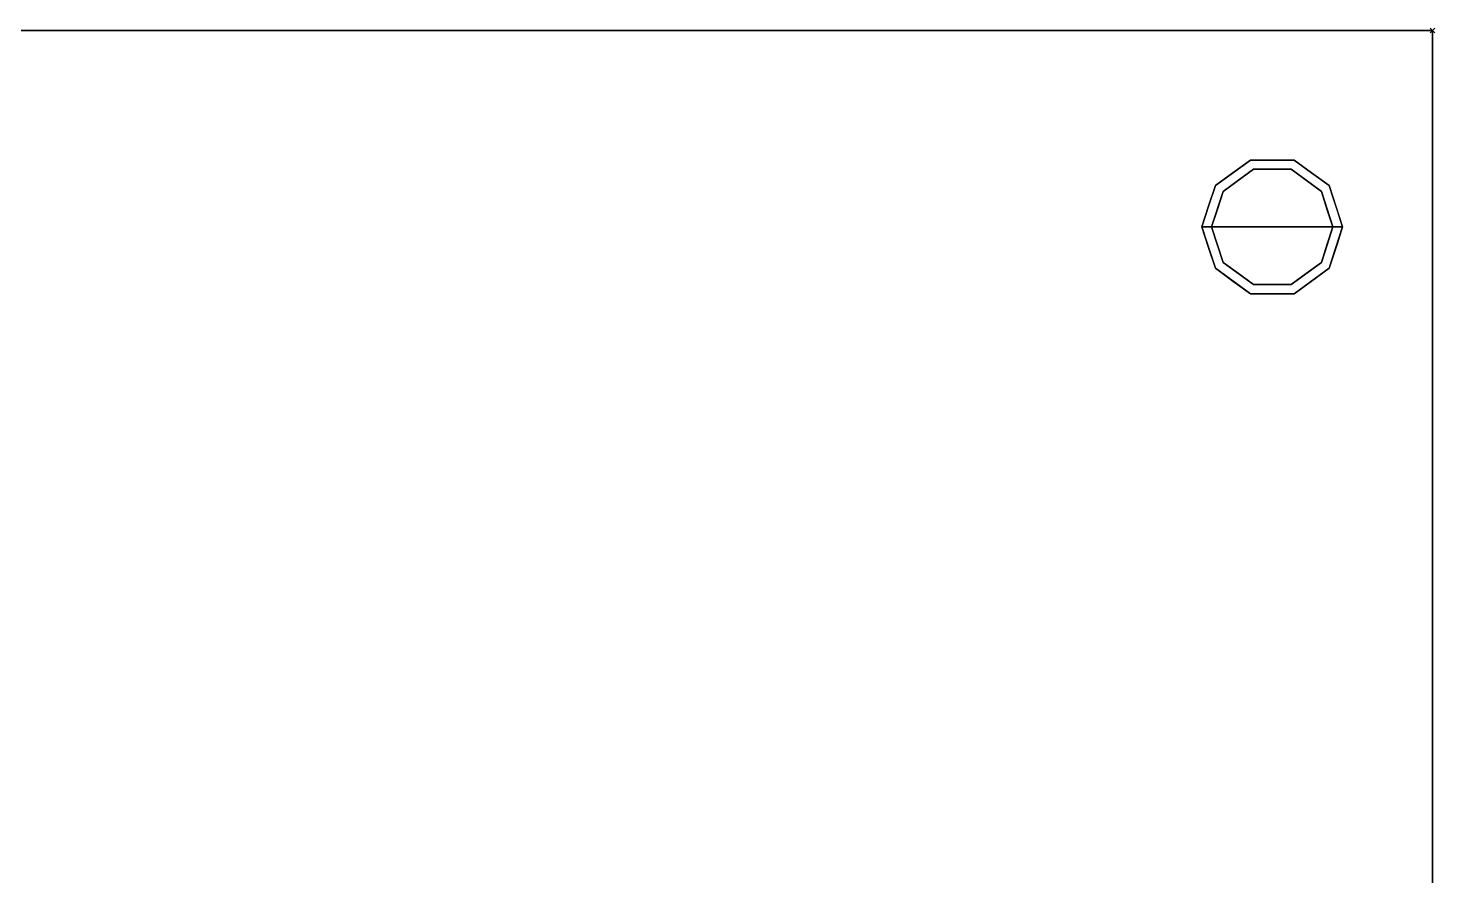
# Model space of a CAD drawing. Header units: millimetres. Extents: x -1 to 2250, y -1098 to 1.
# Drawn here: x 1670 to 2250, y -349 to 1 of the extents above; entities that cross this region are included whole.
import ezdxf

# ---------------------------------------------------------------- set-up
doc = ezdxf.new("R2010")
doc.units = ezdxf.units.MM
doc.header["$PDMODE"] = 3
doc.linetypes.add('NASCOSTA', pattern=[9.525, 6.35, -3.175])
for name, color, linetype in [('IQ_200_3D', 1, 'Continuous'), ('IQ_204_2D', 7, 'Continuous'), ('IQ_204_3D', 7, 'Continuous'), ('IQ_INS_3D', 3, 'Continuous')]:
    doc.layers.add(name, color=color, linetype=linetype)

msp = doc.modelspace()

# ---------------------------------------------------------------- linework, layer by layer
at = {"layer": 'IQ_200_3D'}
for points in [[(2249, -645, 150), (0, -645, 150), (0, 0, 150), (2249, 0, 150)], [(2249, 0, 150), (0, 0, 150), (0, 0, 850), (2249, 0, 850)]]:
    msp.add_3dface(points, dxfattribs=at)
for points, invisible_edges in [([(2249, -645, 198), (2249, 0, 850), (2249, -695, 850), (2249, -695, 198)], 1), ([(2249, 0, 150), (2249, 0, 850), (2249, -645, 198), (2249, -645, 150)], 2)]:
    msp.add_3dface(points, dxfattribs=dict(at, invisible_edges=invisible_edges))
at = {"layer": 'IQ_204_2D', "color": 7, "linetype": 'NASCOSTA', "ltscale": 10}
msp.add_lwpolyline([(0, 0), (2249, 0), (2249, -695), (0, -695)], close=True, dxfattribs=at)
at = {"layer": 'IQ_204_3D'}
for points, invisible_edges in [([(2175.27, -57.22), (2183, -81), (2158, -81), (2162.77, -66.31)], 1), ([(2159.54, -63.95, 25), (2174.04, -53.42, 25), (2175.27, -57.22, 25), (2162.77, -66.31, 25)], 10), ([(2166.79, -58.69, 150), (2174.04, -53.42, 150), (2174.04, -53.42, 25), (2166.79, -58.69, 25)], 10), ([(2169.02, -61.76), (2169.02, -61.76, 25), (2175.27, -57.22, 25), (2175.27, -57.22)], 5), ([(2183, -53.42, 25), (2174.04, -53.42, 25), (2174.04, -53.42, 150), (2183, -53.42, 150)], 10), ([(2174.04, -53.42, 25), (2191.96, -53.42, 25), (2190.73, -57.22, 25), (2175.27, -57.22, 25)], 10), ([(2175.27, -57.22), (2175.27, -57.22, 25), (2183, -57.22, 25), (2183, -57.22)], 5), ([(2183, -81), (2183, -81), (2175.27, -57.22), (2190.73, -57.22)], 11), ([(2191.96, -53.42, 25), (2183, -53.42, 25), (2183, -53.42, 150), (2191.96, -53.42, 150)], 10), ([(2183, -57.22), (2183, -57.22, 25), (2190.73, -57.22, 25), (2190.73, -57.22)], 5), ([(2208, -81), (2183, -81), (2190.73, -57.22), (2203.23, -66.31)], 2), ([(2190.73, -57.22, 25), (2191.96, -53.42, 25), (2206.46, -63.95, 25), (2203.23, -66.31, 25)], 5), ([(2196.98, -61.76), (2190.73, -57.22), (2190.73, -57.22, 25), (2196.98, -61.76, 25)], 10), ([(2191.96, -53.42, 150), (2199.21, -58.69, 150), (2199.21, -58.69, 25), (2191.96, -53.42, 25)], 10), ([(2159.54, -63.95, 150), (2166.79, -58.69, 150), (2166.79, -58.69, 25), (2159.54, -63.95, 25)], 10), ([(2162.77, -66.31), (2162.77, -66.31, 25), (2169.02, -61.76, 25), (2169.02, -61.76)], 5), ([(2203.23, -66.31), (2196.98, -61.76), (2196.98, -61.76, 25), (2203.23, -66.31, 25)], 10), ([(2206.46, -63.95, 25), (2199.21, -58.69, 25), (2199.21, -58.69, 150), (2206.46, -63.95, 150)], 10), ([(2154, -81, 25), (2159.54, -63.95, 25), (2162.77, -66.31, 25), (2158, -81, 25)], 2), ([(2159.54, -63.95, 25), (2156.77, -72.48, 25), (2156.77, -72.48, 150), (2159.54, -63.95, 150)], 10), ([(2160.39, -73.65), (2160.39, -73.65, 25), (2162.77, -66.31, 25), (2162.77, -66.31)], 5), ([(2203.23, -66.31, 25), (2206.46, -63.95, 25), (2212, -81, 25), (2208, -81, 25)], 1), ([(2205.68, -73.87), (2205.68, -73.87), (2203.23, -66.31), (2205.61, -73.65, 25)], 13), ([(2203.23, -66.31, 25), (2203.23, -66.31, 25), (2205.61, -73.65, 25), (2203.23, -66.31)], 13), ([(2206.46, -63.95, 25), (2206.46, -63.95, 25), (2206.46, -63.95, 150), (2208.07, -68.92, 25)], 6), ([(2209.23, -72.48, 150), (2209.23, -72.48, 150), (2208.07, -68.92, 25), (2206.46, -63.95, 150)], 6), ([(2209.23, -72.48, 150), (2209.23, -72.48, 150), (2209.69, -73.88, 25), (2208.07, -68.92, 25)], 11), ([(2156.77, -72.48, 150), (2156.77, -72.48, 25), (2154, -81, 25), (2154, -81, 150)], 1), ([(2158, -81), (2158, -81, 25), (2160.39, -73.65, 25), (2160.39, -73.65)], 4), ([(2205.61, -73.65, 25), (2205.61, -73.65, 25), (2208, -81, 25), (2205.68, -73.87)], 13), ([(2208, -81, 25), (2208, -81, 25), (2208, -81), (2205.68, -73.87)], 9), ([(2209.23, -72.48, 150), (2209.23, -72.48, 150), (2212, -81, 150), (2209.69, -73.88, 25)], 13), ([(2212, -81, 150), (2212, -81, 150), (2212, -81, 25), (2209.69, -73.88, 25)], 9), ([(2154, -81, 150), (2154, -81, 150), (2154, -81, 25), (2156.31, -88.12, 25)], 9), ([(2156.77, -89.52, 150), (2156.77, -89.52, 150), (2154, -81, 150), (2156.31, -88.12, 25)], 13), ([(2154, -81, 25), (2158, -81, 25), (2162.77, -95.69, 25), (2159.54, -98.05, 25)], 4), ([(2160.39, -88.35, 25), (2160.39, -88.35, 25), (2158, -81, 25), (2160.32, -88.13)], 13), ([(2158, -81, 25), (2158, -81, 25), (2158, -81), (2160.32, -88.13)], 9), ([(2158, -81), (2183, -81), (2175.27, -104.78), (2162.77, -95.69)], 2), ([(2175.27, -104.78), (2175.27, -104.78), (2183, -81), (2190.73, -104.78)], 6), ([(2190.73, -104.78), (2183, -81), (2208, -81), (2203.23, -95.69)], 1), ([(2203.23, -95.69, 25), (2208, -81, 25), (2212, -81, 25), (2206.46, -98.05, 25)], 8), ([(2208, -81, 25), (2208, -81, 25), (2205.61, -88.35, 25), (2205.68, -88.13)], 13), ([(2205.68, -88.13), (2205.68, -88.13), (2208, -81), (2208, -81, 25)], 9), ([(2209.23, -89.52, 25), (2209.23, -89.52, 25), (2212, -81, 25), (2209.69, -88.12, 150)], 13), ([(2212, -81, 150), (2212, -81, 150), (2209.69, -88.12, 150), (2212, -81, 25)], 4), ([(2156.77, -89.52, 150), (2156.77, -89.52, 150), (2156.31, -88.12, 25), (2157.93, -93.08, 25)], 11), ([(2156.77, -89.52, 150), (2156.77, -89.52, 150), (2157.93, -93.08, 25), (2159.54, -98.05, 150)], 6), ([(2160.32, -88.13), (2160.32, -88.13), (2162.77, -95.69), (2160.39, -88.35, 25)], 13), ([(2162.77, -95.69, 25), (2162.77, -95.69, 25), (2160.39, -88.35, 25), (2162.77, -95.69)], 13), ([(2205.68, -88.13), (2205.68, -88.13), (2205.61, -88.35, 25), (2203.23, -95.69)], 6), ([(2203.23, -95.69), (2203.23, -95.69), (2205.61, -88.35, 25), (2203.23, -95.69, 25)], 11), ([(2209.23, -89.52, 25), (2209.23, -89.52, 25), (2208.07, -93.08, 150), (2206.46, -98.05, 25)], 6), ([(2209.23, -89.52, 25), (2209.23, -89.52, 25), (2209.69, -88.12, 150), (2208.07, -93.08, 150)], 11), ([(2159.54, -98.05, 25), (2159.54, -98.05, 25), (2159.54, -98.05, 150), (2157.93, -93.08, 25)], 6), ([(2159.54, -98.05, 25), (2162.77, -95.69, 25), (2175.27, -104.78, 25), (2174.04, -108.58, 25)], 5), ([(2166.79, -103.31, 150), (2159.54, -98.05, 150), (2159.54, -98.05, 25), (2166.79, -103.31, 25)], 10), ([(2162.77, -95.69, 25), (2162.77, -95.69), (2169.02, -100.24), (2169.02, -100.24, 25)], 5), ([(2190.73, -104.78, 25), (2203.23, -95.69, 25), (2206.46, -98.05, 25), (2191.96, -108.58, 25)], 10), ([(2203.23, -95.69), (2203.23, -95.69, 25), (2196.98, -100.24, 25), (2196.98, -100.24)], 5), ([(2199.21, -103.31, 25), (2206.46, -98.05, 25), (2206.46, -98.05, 150), (2199.21, -103.31, 150)], 10), ([(2206.46, -98.05, 150), (2206.46, -98.05, 150), (2206.46, -98.05, 25), (2208.07, -93.08, 150)], 6), ([(2166.79, -103.31, 25), (2174.04, -108.58, 25), (2174.04, -108.58, 150), (2166.79, -103.31, 150)], 10), ([(2169.02, -100.24, 25), (2169.02, -100.24), (2175.27, -104.78), (2175.27, -104.78, 25)], 5), ([(2190.73, -104.78, 25), (2190.73, -104.78), (2196.98, -100.24), (2196.98, -100.24, 25)], 5), ([(2191.96, -108.58, 25), (2199.21, -103.31, 25), (2199.21, -103.31, 150), (2191.96, -108.58, 150)], 10), ([(2174.04, -108.58, 25), (2175.27, -104.78, 25), (2190.73, -104.78, 25), (2191.96, -108.58, 25)], 5), ([(2183, -108.58, 150), (2174.04, -108.58, 150), (2174.04, -108.58, 25), (2183, -108.58, 25)], 10), ([(2175.27, -104.78), (2183, -104.78), (2190.73, -104.78, 25), (2183, -104.78, 25)], 10), ([(2183, -104.78, 25), (2183, -104.78, 25), (2175.27, -104.78, 25), (2175.27, -104.78)], 13), ([(2190.73, -104.78, 25), (2190.73, -104.78, 25), (2183, -104.78), (2190.73, -104.78)], 11), ([(2183, -108.58, 25), (2191.96, -108.58, 25), (2191.96, -108.58, 150), (2183, -108.58, 150)], 10)]:
    msp.add_3dface(points, dxfattribs=dict(at, invisible_edges=invisible_edges))
at = {"layer": 'IQ_INS_3D'}
msp.add_point((2249, 0), dxfattribs=at)

doc.saveas('drawing.dxf')
